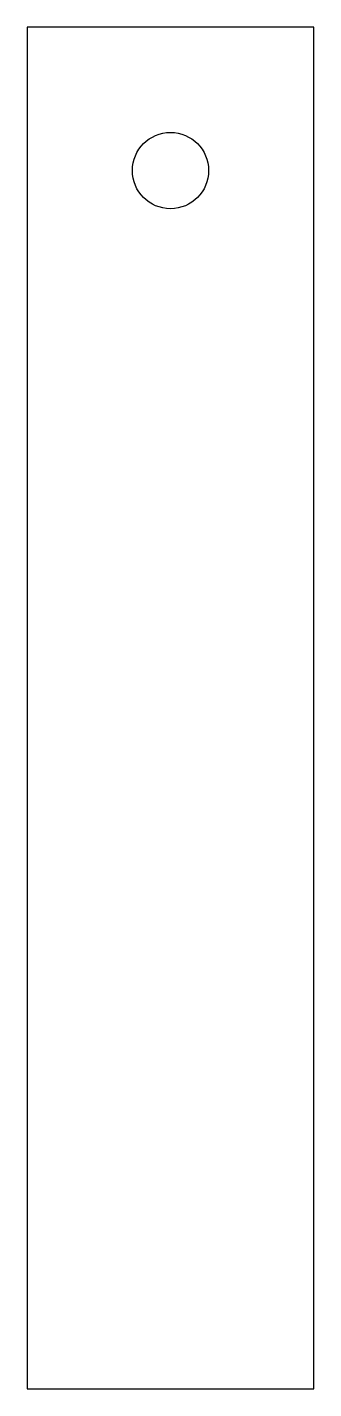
# Model space of a CAD drawing. Header units: inches. Extents: x 0 to 1, y -4.75 to 0.
import ezdxf

# ---------------------------------------------------------------- set-up
doc = ezdxf.new("R2010")
doc.units = ezdxf.units.IN
doc.header["$MEASUREMENT"] = 0

msp = doc.modelspace()

# ---------------------------------------------------------------- linework, layer by layer
msp.add_lwpolyline([(0, -4.75), (1, -4.75), (1, 0), (0, 0)], close=True)
msp.add_circle((0.5, -0.5), 0.133)

doc.saveas('drawing.dxf')
